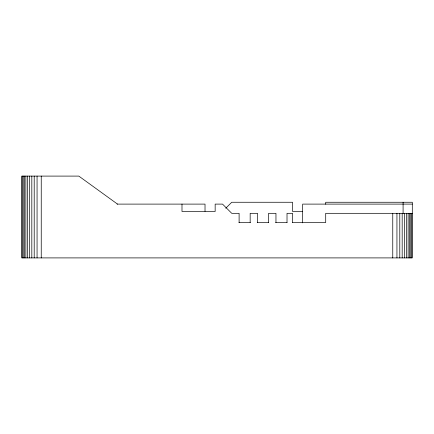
<?xml version="1.0" encoding="UTF-8"?>
<svg xmlns="http://www.w3.org/2000/svg" width="434" height="434" viewBox="0 0 434 434"><rect width="100%" height="100%" fill="white"/><g stroke="black" fill="none" stroke-linecap="round" stroke-linejoin="round"><path stroke-width="0.65" d="M225.751 208.249L231.74 202.26L292.543 202.26L292.543 211.472L302.693 211.472M117.055 204.105L205.022 204.105L205.022 211.342M412.3 204.105L302.672 204.105L302.672 222.864M412.3 213.316L325.706 213.316L325.706 222.528L292.5 222.528M238.928 222.528L250.456 222.528M257.237 222.528L268.765 222.528M275.547 222.528L287.075 222.528M117.505 204.105L78.814 176.096L21.7 176.096L21.7 257.904L412.3 257.904L412.3 202.26L325.706 202.26L325.706 204.235M411.752 213.316L411.752 257.904M410.781 213.316L410.781 257.904M409.604 213.316L409.604 257.904M408.128 213.316L408.128 257.904M406.381 213.316L406.381 257.904M404.385 213.316L404.385 257.904M403.088 202.26L403.088 213.447M402.177 213.316L402.177 257.904M399.795 213.316L399.795 257.904M396.942 213.316L396.942 257.904M392.759 213.316L392.759 257.904M292.543 222.528L292.543 213.316L287.015 213.316L287.015 222.528M275.959 222.528L275.959 213.316L268.586 213.316L268.586 222.528M257.536 222.528L257.536 213.316L250.163 213.316L250.163 222.528M239.107 222.528L239.107 213.316L231.74 213.316L222.528 204.105L215.156 204.105L215.156 211.472L181.992 211.472L181.992 204.105M41.241 176.096L41.241 257.904M37.058 176.096L37.058 257.904M34.205 176.096L34.205 257.904M31.823 176.096L31.823 257.904M29.615 176.096L29.615 257.904M27.619 176.096L27.619 257.904M25.872 176.096L25.872 257.904M24.396 176.096L24.396 257.904M23.219 176.096L23.219 257.904M22.248 176.096L22.248 257.904"/></g></svg>
